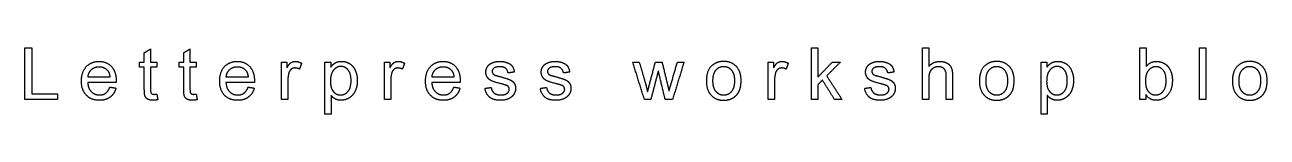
# Model space of a CAD drawing. Header units: millimetres. Extents: x -123 to 248, y -1 to 187.
# Drawn here: x -120.4 to -24.7, y 22.6 to 27.6 of the extents above; entities that cross this region are included whole.
import ezdxf

# ---------------------------------------------------------------- set-up
doc = ezdxf.new("R2010")
doc.units = ezdxf.units.MM
doc.header["$MEASUREMENT"] = 0
doc.layers.add('Descriptions', color=18, linetype='Continuous', true_color=0x000000)

msp = doc.modelspace()

# ---------------------------------------------------------------- linework, layer by layer
at = {"layer": 'Descriptions'}
for points in [[(-120.399, 23.665), (-120.399, 25.653), (-120.399, 27.641)], [(-120.399, 27.641), (-120.134, 27.641), (-119.869, 27.641)], [(-119.869, 27.641), (-119.869, 25.882), (-119.869, 24.123)], [(-111.195, 27.268), (-110.954, 27.414), (-110.713, 27.56)], [(-111.195, 26.556), (-111.195, 26.912), (-111.195, 27.268)], [(-110.713, 27.56), (-110.713, 27.058), (-110.713, 26.556)], [(-108.158, 27.268), (-107.917, 27.414), (-107.676, 27.56)], [(-108.158, 26.556), (-108.158, 26.912), (-108.158, 27.268)], [(-107.676, 27.56), (-107.676, 27.058), (-107.676, 26.556)], [(-59.79, 23.665), (-59.79, 25.653), (-59.79, 27.641)], [(-59.79, 27.641), (-59.549, 27.641), (-59.308, 27.641)], [(-59.308, 27.641), (-59.308, 26.517), (-59.308, 25.393)], [(-51.243, 23.665), (-51.243, 25.653), (-51.243, 27.641)], [(-51.243, 27.641), (-51.002, 27.641), (-50.761, 27.641)], [(-50.761, 27.641), (-50.761, 26.93), (-50.761, 26.219)], [(-34.496, 27.641), (-34.255, 27.641), (-34.014, 27.641)], [(-34.496, 23.665), (-34.496, 25.653), (-34.496, 27.641)], [(-34.014, 27.641), (-34.014, 26.925), (-34.014, 26.209)], [(-29.893, 23.665), (-29.893, 25.653), (-29.893, 27.641)], [(-29.893, 27.641), (-29.652, 27.641), (-29.411, 27.641)], [(-29.411, 27.641), (-29.411, 25.653), (-29.411, 23.665)], [(-111.556, 26.556), (-111.375, 26.556), (-111.195, 26.556)], [(-111.556, 26.171), (-111.556, 26.363), (-111.556, 26.556)], [(-111.195, 26.171), (-111.375, 26.171), (-111.556, 26.171)], [(-110.713, 26.556), (-110.472, 26.556), (-110.231, 26.556)], [(-110.231, 26.171), (-110.472, 26.171), (-110.713, 26.171)], [(-110.231, 26.556), (-110.231, 26.363), (-110.231, 26.171)], [(-108.52, 26.556), (-108.339, 26.556), (-108.158, 26.556)], [(-108.52, 26.171), (-108.52, 26.363), (-108.52, 26.556)], [(-108.158, 26.171), (-108.339, 26.171), (-108.52, 26.171)], [(-107.676, 26.556), (-107.435, 26.556), (-107.195, 26.556)], [(-107.195, 26.171), (-107.435, 26.171), (-107.676, 26.171)], [(-107.195, 26.556), (-107.195, 26.363), (-107.195, 26.171)], [(-100.616, 23.665), (-100.616, 25.11), (-100.616, 26.556)], [(-100.616, 26.556), (-100.411, 26.556), (-100.207, 26.556)], [(-100.207, 26.556), (-100.207, 26.329), (-100.207, 26.101)], [(-99.074, 26.46), (-99.159, 26.236), (-99.245, 26.011)], [(-97.291, 22.556), (-97.291, 24.556), (-97.291, 26.556)], [(-97.291, 26.556), (-97.062, 26.556), (-96.833, 26.556)], [(-96.833, 26.556), (-96.833, 26.36), (-96.833, 26.163)], [(-92.688, 23.665), (-92.688, 25.11), (-92.688, 26.556)], [(-92.688, 26.556), (-92.484, 26.556), (-92.279, 26.556)], [(-92.279, 26.556), (-92.279, 26.329), (-92.279, 26.101)], [(-91.146, 26.46), (-91.232, 26.236), (-91.317, 26.011)], [(-72.662, 23.665), (-73.115, 25.11), (-73.568, 26.556)], [(-73.568, 26.556), (-73.317, 26.556), (-73.066, 26.556)], [(-73.066, 26.556), (-72.821, 25.722), (-72.577, 24.887)], [(-71.592, 25.889), (-71.883, 24.777), (-72.174, 23.665)], [(-71.818, 26.556), (-71.562, 26.556), (-71.306, 26.556)], [(-69.616, 26.556), (-70.059, 25.11), (-70.502, 23.665)], [(-70.12, 26.556), (-69.868, 26.556), (-69.616, 26.556)], [(-63.122, 23.665), (-63.122, 25.11), (-63.122, 26.556)], [(-63.122, 26.556), (-62.917, 26.556), (-62.713, 26.556)], [(-62.713, 26.556), (-62.713, 26.329), (-62.713, 26.101)], [(-61.58, 26.46), (-61.665, 26.236), (-61.751, 26.011)], [(-59.308, 25.393), (-58.743, 25.975), (-58.178, 26.556)], [(-57.556, 26.556), (-58.089, 26.023), (-58.623, 25.49)], [(-58.178, 26.556), (-57.867, 26.556), (-57.556, 26.556)], [(-42.11, 22.556), (-42.11, 24.556), (-42.11, 26.556)], [(-42.11, 26.556), (-41.881, 26.556), (-41.652, 26.556)], [(-41.652, 26.556), (-41.652, 26.36), (-41.652, 26.163)], [(-113.366, 24.99), (-114.461, 24.99), (-115.556, 24.99)], [(-113.845, 25.4), (-114.688, 25.4), (-115.532, 25.4)], [(-102.715, 24.99), (-103.81, 24.99), (-104.905, 24.99)], [(-103.195, 25.4), (-104.038, 25.4), (-104.881, 25.4)], [(-86.86, 24.99), (-87.955, 24.99), (-89.05, 24.99)], [(-87.339, 25.4), (-88.182, 25.4), (-89.026, 25.4)], [(-82.688, 25.785), (-82.929, 25.749), (-83.17, 25.713)], [(-78.423, 25.785), (-78.664, 25.749), (-78.905, 25.713)], [(-72.577, 24.887), (-72.499, 24.577), (-72.421, 24.266)], [(-58.951, 25.163), (-59.13, 24.985), (-59.308, 24.806)], [(-58.005, 23.665), (-58.478, 24.414), (-58.951, 25.163)], [(-58.623, 25.49), (-58.029, 24.578), (-57.435, 23.665)], [(-53.435, 25.785), (-53.676, 25.749), (-53.917, 25.713)], [(-119.869, 24.123), (-118.881, 24.123), (-117.893, 24.123)], [(-117.893, 24.123), (-117.893, 23.894), (-117.893, 23.665)], [(-113.851, 24.629), (-113.614, 24.592), (-113.378, 24.556)], [(-110.231, 24.091), (-110.195, 23.875), (-110.158, 23.66)], [(-107.195, 24.091), (-107.158, 23.875), (-107.122, 23.66)], [(-103.2, 24.629), (-102.964, 24.592), (-102.728, 24.556)], [(-96.809, 23.987), (-96.809, 23.272), (-96.809, 22.556)], [(-87.345, 24.629), (-87.108, 24.592), (-86.872, 24.556)], [(-84.954, 24.532), (-84.713, 24.568), (-84.472, 24.604)], [(-80.688, 24.532), (-80.448, 24.568), (-80.207, 24.604)], [(-59.308, 24.806), (-59.308, 24.235), (-59.308, 23.665)], [(-55.701, 24.532), (-55.46, 24.568), (-55.219, 24.604)], [(-41.628, 23.987), (-41.628, 23.272), (-41.628, 22.556)], [(-34.038, 24.051), (-34.038, 23.858), (-34.038, 23.665)], [(-117.893, 23.665), (-119.146, 23.665), (-120.399, 23.665)], [(-100.134, 23.665), (-100.375, 23.665), (-100.616, 23.665)], [(-92.207, 23.665), (-92.448, 23.665), (-92.688, 23.665)], [(-72.174, 23.665), (-72.418, 23.665), (-72.662, 23.665)], [(-70.502, 23.665), (-70.784, 23.665), (-71.066, 23.665)], [(-62.64, 23.665), (-62.881, 23.665), (-63.122, 23.665)], [(-59.308, 23.665), (-59.549, 23.665), (-59.79, 23.665)], [(-57.435, 23.665), (-57.72, 23.665), (-58.005, 23.665)], [(-50.761, 23.665), (-51.002, 23.665), (-51.243, 23.665)], [(-48.929, 23.665), (-49.17, 23.665), (-49.411, 23.665)], [(-34.038, 23.665), (-34.267, 23.665), (-34.496, 23.665)], [(-29.411, 23.665), (-29.652, 23.665), (-29.893, 23.665)], [(-96.809, 22.556), (-97.05, 22.556), (-97.291, 22.556)], [(-41.628, 22.556), (-41.869, 22.556), (-42.11, 22.556)]]:
    msp.add_open_spline(points, degree=2, dxfattribs=at)
for points, knots in [([(-113.378, 24.556), (-113.498, 24.11), (-113.824, 23.863), (-114.149, 23.616), (-114.655, 23.616), (-115.292, 23.616), (-115.665, 24.003), (-116.038, 24.389), (-116.038, 25.086), (-116.038, 25.808), (-115.661, 26.206), (-115.284, 26.604), (-114.683, 26.604), (-114.101, 26.604), (-113.732, 26.215), (-113.363, 25.825), (-113.363, 25.119), (-113.363, 25.076), (-113.366, 24.99)], [1, 1, 1, 2, 2, 3, 3, 4, 4, 5, 5, 6, 6, 7, 7, 8, 8, 9, 9, 10, 10, 10]), ([(-115.532, 25.4), (-115.506, 25.762), (-115.266, 25.978), (-115.025, 26.195), (-114.673, 26.195), (-114.283, 26.195), (-114.039, 25.924), (-113.879, 25.749), (-113.845, 25.4)], [-5, -5, -5, -4, -4, -3, -3, -2, -2, -1, -1, -1]), ([(-110.158, 23.66), (-110.362, 23.616), (-110.524, 23.616), (-110.786, 23.616), (-110.931, 23.701), (-111.076, 23.786), (-111.135, 23.923), (-111.195, 24.061), (-111.195, 24.504), (-111.195, 25.337), (-111.195, 26.171)], [1, 1, 1, 2, 2, 3, 3, 4, 4, 5, 5, 6, 6, 6]), ([(-110.713, 26.171), (-110.713, 25.323), (-110.713, 24.476), (-110.713, 24.266), (-110.687, 24.206), (-110.662, 24.145), (-110.605, 24.11), (-110.548, 24.074), (-110.441, 24.074), (-110.361, 24.074), (-110.231, 24.091)], [15, 15, 15, 16, 16, 17, 17, 18, 18, 19, 19, 20, 20, 20]), ([(-107.122, 23.66), (-107.326, 23.616), (-107.487, 23.616), (-107.75, 23.616), (-107.895, 23.701), (-108.04, 23.786), (-108.099, 23.923), (-108.158, 24.061), (-108.158, 24.504), (-108.158, 25.337), (-108.158, 26.171)], [1, 1, 1, 2, 2, 3, 3, 4, 4, 5, 5, 6, 6, 6]), ([(-107.676, 26.171), (-107.676, 25.323), (-107.676, 24.476), (-107.676, 24.266), (-107.651, 24.206), (-107.626, 24.145), (-107.569, 24.11), (-107.512, 24.074), (-107.405, 24.074), (-107.325, 24.074), (-107.195, 24.091)], [15, 15, 15, 16, 16, 17, 17, 18, 18, 19, 19, 20, 20, 20]), ([(-102.728, 24.556), (-102.848, 24.11), (-103.173, 23.863), (-103.498, 23.616), (-104.004, 23.616), (-104.641, 23.616), (-105.014, 24.003), (-105.387, 24.389), (-105.387, 25.086), (-105.387, 25.808), (-105.01, 26.206), (-104.633, 26.604), (-104.032, 26.604), (-103.45, 26.604), (-103.081, 26.215), (-102.713, 25.825), (-102.713, 25.119), (-102.713, 25.076), (-102.715, 24.99)], [1, 1, 1, 2, 2, 3, 3, 4, 4, 5, 5, 6, 6, 7, 7, 8, 8, 9, 9, 10, 10, 10]), ([(-104.881, 25.4), (-104.856, 25.762), (-104.615, 25.978), (-104.375, 26.195), (-104.022, 26.195), (-103.632, 26.195), (-103.388, 25.924), (-103.229, 25.749), (-103.195, 25.4)], [-5, -5, -5, -4, -4, -3, -3, -2, -2, -1, -1, -1]), ([(-100.207, 26.101), (-100.037, 26.409), (-99.894, 26.507), (-99.751, 26.604), (-99.579, 26.604), (-99.33, 26.604), (-99.074, 26.46)], [3, 3, 3, 4, 4, 5, 5, 6, 6, 6]), ([(-99.245, 26.011), (-99.42, 26.098), (-99.595, 26.098), (-99.751, 26.098), (-99.876, 26.002), (-100, 25.906), (-100.054, 25.736), (-100.134, 25.476), (-100.134, 25.168), (-100.134, 24.416), (-100.134, 23.665)], [7, 7, 7, 8, 8, 9, 9, 10, 10, 11, 11, 12, 12, 12]), ([(-96.857, 25.097), (-96.857, 25.645), (-96.612, 25.932), (-96.368, 26.219), (-96.05, 26.219), (-95.729, 26.219), (-95.498, 25.949), (-95.267, 25.679), (-95.267, 25.137), (-95.267, 24.568), (-95.503, 24.297), (-95.74, 24.026), (-96.072, 24.026), (-96.398, 24.026), (-96.628, 24.288), (-96.857, 24.549), (-96.857, 25.097)], [-8, -8, -8, -7, -7, -6, -6, -5, -5, -4, -4, -3, -3, -2, -2, -1, -1, 0, 0, 0]), ([(-96.833, 26.163), (-96.676, 26.384), (-96.479, 26.494), (-96.282, 26.604), (-96.001, 26.604), (-95.634, 26.604), (-95.352, 26.416), (-95.071, 26.228), (-94.928, 25.884), (-94.785, 25.541), (-94.785, 25.132), (-94.785, 24.693), (-94.945, 24.342), (-95.104, 23.991), (-95.408, 23.804), (-95.712, 23.616), (-96.048, 23.616), (-96.294, 23.616), (-96.489, 23.722), (-96.684, 23.827), (-96.809, 23.987)], [3, 3, 3, 4, 4, 5, 5, 6, 6, 7, 7, 8, 8, 9, 9, 10, 10, 11, 11, 12, 12, 13, 13, 13]), ([(-92.279, 26.101), (-92.11, 26.409), (-91.967, 26.507), (-91.823, 26.604), (-91.651, 26.604), (-91.403, 26.604), (-91.146, 26.46)], [3, 3, 3, 4, 4, 5, 5, 6, 6, 6]), ([(-91.317, 26.011), (-91.492, 26.098), (-91.667, 26.098), (-91.823, 26.098), (-91.948, 26.002), (-92.073, 25.906), (-92.126, 25.736), (-92.207, 25.476), (-92.207, 25.168), (-92.207, 24.416), (-92.207, 23.665)], [7, 7, 7, 8, 8, 9, 9, 10, 10, 11, 11, 12, 12, 12]), ([(-86.872, 24.556), (-86.992, 24.11), (-87.318, 23.863), (-87.643, 23.616), (-88.149, 23.616), (-88.786, 23.616), (-89.159, 24.003), (-89.532, 24.389), (-89.532, 25.086), (-89.532, 25.808), (-89.155, 26.206), (-88.778, 26.604), (-88.177, 26.604), (-87.595, 26.604), (-87.226, 26.215), (-86.857, 25.825), (-86.857, 25.119), (-86.857, 25.076), (-86.86, 24.99)], [1, 1, 1, 2, 2, 3, 3, 4, 4, 5, 5, 6, 6, 7, 7, 8, 8, 9, 9, 10, 10, 10]), ([(-89.026, 25.4), (-89, 25.762), (-88.76, 25.978), (-88.519, 26.195), (-88.167, 26.195), (-87.777, 26.195), (-87.533, 25.924), (-87.373, 25.749), (-87.339, 25.4)], [-5, -5, -5, -4, -4, -3, -3, -2, -2, -1, -1, -1]), ([(-84.472, 24.604), (-84.431, 24.324), (-84.247, 24.175), (-84.062, 24.026), (-83.731, 24.026), (-83.397, 24.026), (-83.236, 24.159), (-83.074, 24.293), (-83.074, 24.472), (-83.074, 24.633), (-83.223, 24.726), (-83.327, 24.789), (-83.718, 24.887), (-84.245, 25.022), (-84.455, 25.12), (-84.665, 25.219), (-84.773, 25.393), (-84.881, 25.568), (-84.881, 25.778), (-84.881, 25.97), (-84.794, 26.133), (-84.706, 26.296), (-84.554, 26.405)], [1, 1, 1, 2, 2, 3, 3, 4, 4, 5, 5, 6, 6, 7, 7, 8, 8, 9, 9, 10, 10, 11, 11, 12, 12, 12]), ([(-84.554, 26.405), (-84.441, 26.488), (-84.245, 26.546), (-84.05, 26.604), (-83.826, 26.604), (-83.488, 26.604), (-83.233, 26.505), (-82.977, 26.406), (-82.856, 26.237), (-82.734, 26.068), (-82.688, 25.785)], [12, 12, 12, 13, 13, 14, 14, 15, 15, 16, 16, 17, 17, 17]), ([(-83.17, 25.713), (-83.202, 25.94), (-83.355, 26.067), (-83.508, 26.195), (-83.787, 26.195), (-84.117, 26.195), (-84.258, 26.087), (-84.399, 25.979), (-84.399, 25.834), (-84.399, 25.741), (-84.341, 25.668), (-84.282, 25.591), (-84.157, 25.541)], [18, 18, 18, 19, 19, 20, 20, 21, 21, 22, 22, 23, 23, 24, 24, 24]), ([(-80.207, 24.604), (-80.166, 24.324), (-79.982, 24.175), (-79.797, 24.026), (-79.466, 24.026), (-79.132, 24.026), (-78.97, 24.159), (-78.809, 24.293), (-78.809, 24.472), (-78.809, 24.633), (-78.958, 24.726), (-79.062, 24.789), (-79.453, 24.887), (-79.98, 25.022), (-80.19, 25.12), (-80.4, 25.219), (-80.508, 25.393), (-80.616, 25.568), (-80.616, 25.778), (-80.616, 25.97), (-80.528, 26.133), (-80.441, 26.296), (-80.289, 26.405)], [1, 1, 1, 2, 2, 3, 3, 4, 4, 5, 5, 6, 6, 7, 7, 8, 8, 9, 9, 10, 10, 11, 11, 12, 12, 12]), ([(-80.289, 26.405), (-80.176, 26.488), (-79.98, 26.546), (-79.784, 26.604), (-79.56, 26.604), (-79.223, 26.604), (-78.967, 26.505), (-78.712, 26.406), (-78.591, 26.237), (-78.469, 26.068), (-78.423, 25.785)], [12, 12, 12, 13, 13, 14, 14, 15, 15, 16, 16, 17, 17, 17]), ([(-78.905, 25.713), (-78.937, 25.94), (-79.09, 26.067), (-79.243, 26.195), (-79.522, 26.195), (-79.852, 26.195), (-79.993, 26.087), (-80.134, 25.979), (-80.134, 25.834), (-80.134, 25.741), (-80.076, 25.668), (-80.017, 25.591), (-79.892, 25.541)], [18, 18, 18, 19, 19, 20, 20, 21, 21, 22, 22, 23, 23, 24, 24, 24]), ([(-72.421, 24.266), (-72.411, 24.312), (-72.272, 24.853), (-72.045, 25.704), (-71.818, 26.556)], [4, 4, 4, 5, 5, 6, 6, 6]), ([(-71.066, 23.665), (-71.271, 24.526), (-71.476, 25.387), (-71.534, 25.638), (-71.592, 25.889)], [14, 14, 14, 15, 15, 16, 16, 16]), ([(-71.306, 26.556), (-71.102, 25.714), (-70.899, 24.871), (-70.836, 24.599), (-70.773, 24.326)], [7, 7, 7, 8, 8, 9, 9, 9]), ([(-70.773, 24.326), (-70.693, 24.605), (-70.612, 24.884), (-70.366, 25.72), (-70.12, 26.556)], [9, 9, 9, 10, 10, 11, 11, 11]), ([(-67.893, 25.11), (-67.893, 25.905), (-67.452, 26.287), (-67.084, 26.604), (-66.554, 26.604), (-65.966, 26.604), (-65.592, 26.218), (-65.219, 25.832), (-65.219, 25.151), (-65.219, 24.599), (-65.384, 24.283), (-65.549, 23.966), (-65.865, 23.791), (-66.181, 23.616), (-66.554, 23.616), (-67.154, 23.616), (-67.524, 24.001), (-67.893, 24.386), (-67.893, 25.11)], [0, 0, 0, 1, 1, 2, 2, 3, 3, 4, 4, 5, 5, 6, 6, 7, 7, 8, 8, 9, 9, 9]), ([(-67.411, 25.112), (-67.411, 25.656), (-67.168, 25.925), (-66.924, 26.195), (-66.554, 26.195), (-66.19, 26.195), (-65.945, 25.924), (-65.701, 25.653), (-65.701, 25.128), (-65.701, 24.57), (-65.944, 24.298), (-66.188, 24.026), (-66.554, 24.026), (-66.924, 24.026), (-67.168, 24.297), (-67.411, 24.568), (-67.411, 25.112)], [-8, -8, -8, -7, -7, -6, -6, -5, -5, -4, -4, -3, -3, -2, -2, -1, -1, 0, 0, 0]), ([(-62.713, 26.101), (-62.544, 26.409), (-62.4, 26.507), (-62.257, 26.604), (-62.085, 26.604), (-61.836, 26.604), (-61.58, 26.46)], [3, 3, 3, 4, 4, 5, 5, 6, 6, 6]), ([(-61.751, 26.011), (-61.926, 26.098), (-62.101, 26.098), (-62.257, 26.098), (-62.382, 26.002), (-62.506, 25.906), (-62.56, 25.736), (-62.64, 25.476), (-62.64, 25.168), (-62.64, 24.416), (-62.64, 23.665)], [7, 7, 7, 8, 8, 9, 9, 10, 10, 11, 11, 12, 12, 12]), ([(-55.219, 24.604), (-55.178, 24.324), (-54.994, 24.175), (-54.809, 24.026), (-54.478, 24.026), (-54.144, 24.026), (-53.983, 24.159), (-53.821, 24.293), (-53.821, 24.472), (-53.821, 24.633), (-53.97, 24.726), (-54.074, 24.789), (-54.465, 24.887), (-54.992, 25.022), (-55.202, 25.12), (-55.412, 25.219), (-55.52, 25.393), (-55.628, 25.568), (-55.628, 25.778), (-55.628, 25.97), (-55.541, 26.133), (-55.453, 26.296), (-55.301, 26.405)], [1, 1, 1, 2, 2, 3, 3, 4, 4, 5, 5, 6, 6, 7, 7, 8, 8, 9, 9, 10, 10, 11, 11, 12, 12, 12]), ([(-55.301, 26.405), (-55.188, 26.488), (-54.992, 26.546), (-54.797, 26.604), (-54.573, 26.604), (-54.235, 26.604), (-53.98, 26.505), (-53.724, 26.406), (-53.603, 26.237), (-53.481, 26.068), (-53.435, 25.785)], [12, 12, 12, 13, 13, 14, 14, 15, 15, 16, 16, 17, 17, 17]), ([(-53.917, 25.713), (-53.949, 25.94), (-54.102, 26.067), (-54.255, 26.195), (-54.534, 26.195), (-54.864, 26.195), (-55.005, 26.087), (-55.146, 25.979), (-55.146, 25.834), (-55.146, 25.741), (-55.088, 25.668), (-55.029, 25.591), (-54.904, 25.541)], [18, 18, 18, 19, 19, 20, 20, 21, 21, 22, 22, 23, 23, 24, 24, 24]), ([(-50.761, 26.219), (-50.424, 26.604), (-49.911, 26.604), (-49.595, 26.604), (-49.363, 26.478), (-49.13, 26.353), (-49.03, 26.131), (-48.929, 25.909), (-48.929, 25.487), (-48.929, 24.576), (-48.929, 23.665)], [3, 3, 3, 4, 4, 5, 5, 6, 6, 7, 7, 8, 8, 8]), ([(-49.411, 23.665), (-49.411, 24.579), (-49.411, 25.494), (-49.411, 25.86), (-49.568, 26.028), (-49.724, 26.195), (-50.01, 26.195), (-50.223, 26.195), (-50.412, 26.082), (-50.6, 25.969), (-50.681, 25.776), (-50.761, 25.583), (-50.761, 25.244), (-50.761, 24.454), (-50.761, 23.665)], [9, 9, 9, 10, 10, 11, 11, 12, 12, 13, 13, 14, 14, 15, 15, 16, 16, 16]), ([(-46.857, 25.11), (-46.857, 25.905), (-46.416, 26.287), (-46.048, 26.604), (-45.518, 26.604), (-44.93, 26.604), (-44.556, 26.218), (-44.182, 25.832), (-44.182, 25.151), (-44.182, 24.599), (-44.348, 24.283), (-44.513, 23.966), (-44.829, 23.791), (-45.145, 23.616), (-45.518, 23.616), (-46.118, 23.616), (-46.488, 24.001), (-46.857, 24.386), (-46.857, 25.11)], [0, 0, 0, 1, 1, 2, 2, 3, 3, 4, 4, 5, 5, 6, 6, 7, 7, 8, 8, 9, 9, 9]), ([(-46.375, 25.112), (-46.375, 25.656), (-46.132, 25.925), (-45.888, 26.195), (-45.518, 26.195), (-45.154, 26.195), (-44.909, 25.924), (-44.664, 25.653), (-44.664, 25.128), (-44.664, 24.57), (-44.908, 24.298), (-45.152, 24.026), (-45.518, 24.026), (-45.888, 24.026), (-46.132, 24.297), (-46.375, 24.568), (-46.375, 25.112)], [-8, -8, -8, -7, -7, -6, -6, -5, -5, -4, -4, -3, -3, -2, -2, -1, -1, 0, 0, 0]), ([(-41.676, 25.097), (-41.676, 25.645), (-41.432, 25.932), (-41.187, 26.219), (-40.869, 26.219), (-40.548, 26.219), (-40.317, 25.949), (-40.086, 25.679), (-40.086, 25.137), (-40.086, 24.568), (-40.323, 24.297), (-40.559, 24.026), (-40.891, 24.026), (-41.217, 24.026), (-41.447, 24.288), (-41.676, 24.549), (-41.676, 25.097)], [-8, -8, -8, -7, -7, -6, -6, -5, -5, -4, -4, -3, -3, -2, -2, -1, -1, 0, 0, 0]), ([(-41.652, 26.163), (-41.496, 26.384), (-41.298, 26.494), (-41.101, 26.604), (-40.82, 26.604), (-40.453, 26.604), (-40.172, 26.416), (-39.891, 26.228), (-39.747, 25.884), (-39.604, 25.541), (-39.604, 25.132), (-39.604, 24.693), (-39.764, 24.342), (-39.923, 23.991), (-40.227, 23.804), (-40.531, 23.616), (-40.867, 23.616), (-41.113, 23.616), (-41.308, 23.722), (-41.503, 23.827), (-41.628, 23.987)], [3, 3, 3, 4, 4, 5, 5, 6, 6, 7, 7, 8, 8, 9, 9, 10, 10, 11, 11, 12, 12, 13, 13, 13]), ([(-34.062, 25.132), (-34.062, 25.648), (-33.823, 25.922), (-33.584, 26.195), (-33.255, 26.195), (-32.93, 26.195), (-32.701, 25.931), (-32.472, 25.667), (-32.472, 25.113), (-32.472, 24.572), (-32.711, 24.299), (-32.95, 24.026), (-33.278, 24.026), (-33.681, 24.026), (-33.917, 24.397), (-34.062, 24.623), (-34.062, 25.132)], [-8, -8, -8, -7, -7, -6, -6, -5, -5, -4, -4, -3, -3, -2, -2, -1, -1, 0, 0, 0]), ([(-34.014, 26.209), (-33.702, 26.604), (-33.219, 26.604), (-32.951, 26.604), (-32.712, 26.498), (-32.473, 26.392), (-32.319, 26.199), (-32.164, 26.007), (-32.077, 25.735), (-31.99, 25.463), (-31.99, 25.153), (-31.99, 24.419), (-32.356, 24.018), (-32.723, 23.616), (-33.237, 23.616), (-33.747, 23.616), (-34.038, 24.051)], [4, 4, 4, 5, 5, 6, 6, 7, 7, 8, 8, 9, 9, 10, 10, 11, 11, 12, 12, 12]), ([(-27.363, 25.11), (-27.363, 25.905), (-26.922, 26.287), (-26.554, 26.604), (-26.024, 26.604), (-25.436, 26.604), (-25.062, 26.218), (-24.688, 25.832), (-24.688, 25.151), (-24.688, 24.599), (-24.854, 24.283), (-25.019, 23.966), (-25.335, 23.791), (-25.651, 23.616), (-26.024, 23.616), (-26.624, 23.616), (-26.994, 24.001), (-27.363, 24.386), (-27.363, 25.11)], [0, 0, 0, 1, 1, 2, 2, 3, 3, 4, 4, 5, 5, 6, 6, 7, 7, 8, 8, 9, 9, 9]), ([(-26.881, 25.112), (-26.881, 25.656), (-26.638, 25.925), (-26.394, 26.195), (-26.024, 26.195), (-25.66, 26.195), (-25.415, 25.924), (-25.17, 25.653), (-25.17, 25.128), (-25.17, 24.57), (-25.414, 24.298), (-25.658, 24.026), (-26.024, 24.026), (-26.394, 24.026), (-26.638, 24.297), (-26.881, 24.568), (-26.881, 25.112)], [-8, -8, -8, -7, -7, -6, -6, -5, -5, -4, -4, -3, -3, -2, -2, -1, -1, 0, 0, 0]), ([(-115.556, 24.99), (-115.528, 24.523), (-115.275, 24.274), (-115.022, 24.026), (-114.645, 24.026), (-114.364, 24.026), (-114.166, 24.17), (-113.967, 24.313), (-113.851, 24.629)], [11, 11, 11, 12, 12, 13, 13, 14, 14, 15, 15, 15]), ([(-104.905, 24.99), (-104.877, 24.523), (-104.624, 24.274), (-104.372, 24.026), (-103.995, 24.026), (-103.714, 24.026), (-103.515, 24.17), (-103.316, 24.313), (-103.2, 24.629)], [11, 11, 11, 12, 12, 13, 13, 14, 14, 15, 15, 15]), ([(-89.05, 24.99), (-89.022, 24.523), (-88.769, 24.274), (-88.516, 24.026), (-88.139, 24.026), (-87.858, 24.026), (-87.66, 24.17), (-87.461, 24.313), (-87.345, 24.629)], [11, 11, 11, 12, 12, 13, 13, 14, 14, 15, 15, 15]), ([(-84.157, 25.541), (-84.085, 25.515), (-83.734, 25.42), (-83.226, 25.282), (-83.024, 25.194), (-82.822, 25.107), (-82.707, 24.939), (-82.592, 24.772), (-82.592, 24.523), (-82.592, 24.281), (-82.733, 24.066), (-82.873, 23.851), (-83.138, 23.734), (-83.403, 23.616), (-83.738, 23.616), (-84.292, 23.616), (-84.583, 23.847), (-84.873, 24.078), (-84.954, 24.532)], [24, 24, 24, 25, 25, 26, 26, 27, 27, 28, 28, 29, 29, 30, 30, 31, 31, 32, 32, 33, 33, 33]), ([(-79.892, 25.541), (-79.82, 25.515), (-79.469, 25.42), (-78.961, 25.282), (-78.759, 25.194), (-78.557, 25.107), (-78.442, 24.939), (-78.327, 24.772), (-78.327, 24.523), (-78.327, 24.281), (-78.468, 24.066), (-78.608, 23.851), (-78.873, 23.734), (-79.138, 23.616), (-79.473, 23.616), (-80.027, 23.616), (-80.318, 23.847), (-80.608, 24.078), (-80.688, 24.532)], [24, 24, 24, 25, 25, 26, 26, 27, 27, 28, 28, 29, 29, 30, 30, 31, 31, 32, 32, 33, 33, 33]), ([(-54.904, 25.541), (-54.832, 25.515), (-54.481, 25.42), (-53.973, 25.282), (-53.771, 25.194), (-53.569, 25.107), (-53.454, 24.939), (-53.339, 24.772), (-53.339, 24.523), (-53.339, 24.281), (-53.48, 24.066), (-53.62, 23.851), (-53.885, 23.734), (-54.15, 23.616), (-54.485, 23.616), (-55.039, 23.616), (-55.33, 23.847), (-55.62, 24.078), (-55.701, 24.532)], [24, 24, 24, 25, 25, 26, 26, 27, 27, 28, 28, 29, 29, 30, 30, 31, 31, 32, 32, 33, 33, 33])]:
    msp.add_open_spline(points, degree=2, knots=knots, dxfattribs=at)

doc.saveas('drawing.dxf')
